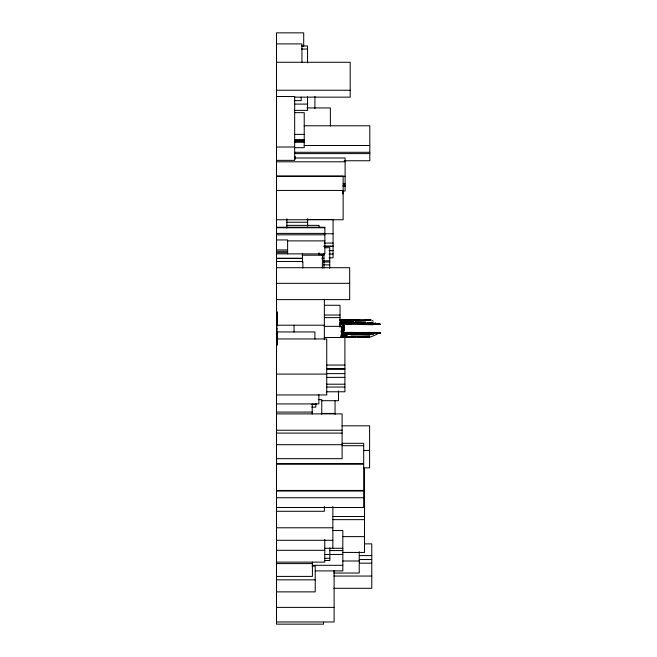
<?xml version="1.0" encoding="UTF-8"?>
<svg xmlns="http://www.w3.org/2000/svg" width="657" height="657" viewBox="0 0 657 657"><rect width="100%" height="100%" fill="white"/><g stroke="black" fill="none" stroke-linecap="round" stroke-linejoin="round"><path stroke-width="0.99" d="M276.72 342.33L276.638 329.978L276.457 334.438L277.065 334.651L276.457 334.438M276.811 344.506L276.72 341.5L276.794 345.549L276.745 345.13M276.663 323.236L276.827 320.534L276.671 329.715M276.687 313.529L276.802 319.754L276.679 311.664L276.622 320.329L276.728 311.714M276.663 332.417L276.737 336.047M276.638 343.003L276.679 342.535L276.696 344.925L276.72 341.5M276.663 340.515L276.671 335.275L276.622 338.486L276.671 335.949M277.197 334.232C275.858 338.7 277.032 329.691 276.671 328.057L276.663 328.886L276.671 328.057M276.835 316.748L276.679 324.427L276.712 318.768M276.663 317.421L276.704 316.748L276.745 319.967L276.622 317.733M343.348 325.617L344.137 325.88L344.186 330.397L344.137 325.88L341.665 324.221M276.654 340.359L276.704 343.365L276.581 342.954M276.802 340.359L276.753 339.423L276.646 342.798M344.194 326.348L344.178 327.129L344.194 326.348L342.658 326.348L343.085 326.504L342.584 325.724L343.077 326.242M276.72 312.075L276.704 313.422L276.679 311.664L276.712 314.416L276.778 313.479M276.811 339.735L276.646 341.706M276.72 337.764L276.934 337.033L276.745 338.955L276.983 337.14M276.72 344.457L276.753 345.286M277.172 333.822L276.63 333.715L276.663 323.753L276.663 326.291L277.057 324.221M276.654 339.891L276.646 338.749L276.704 340.72M276.663 320.427L277.057 322.505M276.728 339.217L276.794 337.402M380.493 324.32C377.233 323.063 379.122 323.893 380.107 324.008M276.737 342.847L276.737 341.394M341.295 330.857L344.046 330.758L344.219 326.603L344.046 330.758L341.213 330.857M276.761 343.833L276.728 344.662M276.663 320.895L277.139 320.895L276.663 320.895L276.696 322.349L276.671 321.938M276.778 337.501L276.753 338.642M276.737 340.096L276.687 340.926L276.852 340.154M276.687 312.124C276.687 314.26 276.696 311.59 276.712 312.592M378.391 323.392L379.779 324.008M276.581 334.75L276.704 335.579L276.622 334.438L277.106 335.218L276.687 336.466M276.605 342.174L276.63 340.983L276.712 341.812M276.696 314.67L276.654 315.245M276.687 316.592L276.712 315.861M276.679 313.734L276.671 314.875M276.696 340.983L276.704 341.969M373.554 333.871L341.369 333.945M380.526 332.836L374.638 333.091L373.496 333.978L341.394 333.838M277.016 321.675L276.654 322.3L277.106 321.782L276.679 321.47M343.841 326.816L344.227 327.383M380.37 332.935L358.106 332.623L374.416 332.68M276.925 315.557L277.123 316.017M276.786 341.238L277.131 341.295M373.348 333.715L375.426 332.836L380.214 332.885M343.882 327.802L344.202 327.432L344.202 329.305M378.35 333.666L380.362 332.623M276.72 316.124L276.638 316.543L277.065 315.812M340.203 325.461L341.353 324.32L340.646 324.271M379.771 333.091L380.263 332.779M379.097 333.198L378.678 333.452L379.836 333.148L378.498 333.354L379.114 333.354M379.179 323.753L378.736 323.753M340.827 324.583L340.26 324.845L340.901 324.895M339.809 324.895L341.353 324.32M377.11 324.164L377.611 324.008L375.582 323.392M373.677 323.852L380.009 324.32L374.227 324.164L372.716 323.08L339.669 323.244M377.381 334.076L371.041 336.827L358.27 337.14M340.909 331.695L343.825 331.169L342.092 330.758M276.86 334.807L276.663 335.637M341.615 324.32L342.24 325.1M358.656 332.779L360.093 332.623M350.091 332.746L353.441 332.417L341.402 332.417M342.412 332.623L344.884 332.417M367.14 323.022L370.95 322.71M344.432 327.432L342.979 327.539L344.391 328.007M341.583 327.227L343.463 327.129M344.416 329.617L342.568 329.715L344.399 328.787L341.706 328.681M341.402 332.779L342.979 332.729M340.498 324.32L343.504 324.238M366.655 332.779L371.87 332.623L354.049 332.623L363.6 332.467M347.569 332.467L375.18 332.467L367.214 332.417M350.378 334.232L341.328 334.413M362.237 322.924L354.747 322.973L365.202 322.924M340.466 322.037L353.753 321.938L340.342 321.938M341.213 336.138L345.96 336.047M363.083 337.09L368.922 336.984L358.114 336.984M347.955 322.037L365.801 322.193L355.388 321.938M363.173 337.14L367.058 337.09M346.797 332.623L356.275 332.623M363.608 337.189L368.019 337.14L358.336 337.09L369.406 337.033L357.679 336.984M351.232 324.32L345.837 324.377L371.451 324.377L365.3 324.32L365.974 324.377M351.396 320.016L371.205 320.016L365.251 319.91M351.873 320.016L358.073 319.967L340.991 319.91M349.581 336.827L341.615 336.86M353.031 320.066L340.178 320.074M362.787 324.427L369.85 324.377L365.818 324.238M349.762 336.877L341.032 336.901L362.648 336.778M276.515 43.904L301.941 43.904L301.941 62.719M301.538 45.982L307.542 45.982L307.542 62.908M301.538 49.037L307.542 49.037M276.515 62.275L350.197 62.275L350.197 97.146L294.295 97.146M276.515 90.239L350.197 90.239M276.515 96.522L294.673 96.522L294.673 160.349L276.515 160.349M294.295 100.62L301.21 100.62L301.21 97.146M294.533 104.093L307.542 104.093M307 107.937L330.372 107.937L330.372 126.013M294.533 110.376L307.542 110.376L307.542 96.842M294.985 112.659L304.224 112.659L304.224 147.685L294.985 147.685M304.191 125.791L369.809 125.791L369.809 160.76L344.178 160.76M294.985 134.398L304.224 134.398M294.985 139.588L304.224 139.588M294.985 140.573L304.224 140.573M294.985 140.729L304.224 140.729M294.985 141.099L304.224 141.099M294.985 142.29L304.224 142.29M304.191 145.509L369.809 145.509M276.515 147.012L294.673 147.012M294.968 152.301L369.809 152.301M294.968 153.598L369.809 153.598M294.903 158.008L345.114 158.008L345.114 191.015L343.061 191.015M276.515 161.803L345.114 161.803M276.515 176.125L343.143 176.125L343.143 219.758L276.515 219.758M276.515 176.281L345.114 176.281M343.061 183.853L345.114 183.853M343.061 185.258L345.114 185.258M343.061 186.448L345.114 186.448M276.515 190.44L343.143 190.44M306.811 219.504L333.074 219.504L333.074 257.848L329.034 257.848M286.559 222.255L307.648 222.255M286.641 225.367L319.064 225.367L319.064 227.338M276.515 227.232L324.87 227.232L324.87 253.906L276.515 253.857M276.515 227.757L324.87 227.757M276.515 233.407L324.87 233.407M323.983 233.769L333.074 233.769M276.515 234.812L324.87 234.812M276.515 239.945L287.618 239.945L287.618 253.906M287.594 240.881L324.87 240.881M323.983 243.057L333.074 243.057M323.983 246.022L333.074 246.022M323.983 246.539L333.074 246.539M324.632 247.73L329.748 247.73L329.748 268.22M276.515 249.915L287.618 249.915M329.034 250.637L333.074 250.637M276.515 251.311L287.618 251.311M276.515 252.658L287.618 252.658M329.034 254.013L333.074 254.013M318.891 254.53L323.942 254.53M301.998 255.203L322.382 255.203L322.382 268.064M321.922 255.359L323.942 255.359M276.515 258.217L302.458 258.217M321.922 258.267L323.942 258.267M276.515 258.521L302.458 258.521M323.605 260.862L329.748 260.862M276.515 261.486L302.869 261.486L302.869 268.081M323.605 262.003L329.748 262.003M323.605 264.853L329.748 264.853M276.515 267.711L349.68 267.711L349.68 299.625L276.515 299.625M276.515 283.331L349.68 283.331M324.657 305.275L340.03 305.275L340.03 327.227M324.657 315.032L340.03 315.032M324.657 317.627L340.03 317.627M339.743 320.016L359.042 320.016M366.294 319.967L370.121 319.967M339.521 320.173L366.138 320.123M340.408 322.612L350.173 322.924L340.162 322.505M339.973 324.32L344.95 324.377M276.515 325.207L324.353 325.207M324.221 326.348L341.476 326.348L341.476 337.501M276.515 331.949L314.908 331.949L314.908 339.102M340.893 335.062L350.395 334.438L341.509 334.503M359.872 336.934L366.187 336.934M341.607 337.033L355.774 337.09L341.583 337.041M324.221 337.501L344.9 337.501L344.9 391.777L326.529 391.777M276.515 338.955L326.743 338.955L326.743 394.947L276.515 394.947M326.529 365.054L344.9 365.054M326.529 368.692L344.9 368.692M326.529 369.209L344.9 369.209M326.529 373.619L344.9 373.619M276.515 374.088L326.743 374.088M326.529 377.405L344.9 377.356M326.529 384.205L344.9 384.205M326.529 387.055L344.9 387.055M318.744 399.62L321.758 399.62L321.758 414.288M321.199 400.704L338.47 400.704L338.47 390.948M276.515 403.924L318.859 403.924L318.859 394.685M311.812 404.392L315.845 404.392M311.812 407.143L315.845 407.143L315.845 403.283M276.515 412.07L312.215 412.07M321.922 413.417L335.045 413.417M276.515 413.885L342.1 413.885L342.1 458.668L276.515 458.668M341.985 425.818L369.604 425.818L369.604 467.85L363.469 467.85M276.515 430.236L342.1 430.236M276.515 433.086L342.1 433.086M342.149 443.311L363.691 443.311L363.691 507.5L276.515 507.5M276.515 444.707L342.1 444.707M342.149 445.692L363.691 445.692M363.469 450.415L369.604 450.415M276.515 463.546L363.691 463.546M276.515 464.22L363.691 464.22M276.515 490.426L363.691 490.426M276.515 491.05L363.691 491.05M276.515 497.743L363.691 497.743M276.515 511.286L324.353 511.286L324.353 506.416M332.795 516.525L364.52 516.525M332.795 519.638L364.52 519.638M276.515 527.785L332.869 527.785M332.623 530.536L342.831 530.536L342.831 570.908L315.278 570.908M343.028 536.613L364.52 536.613M276.515 540.292L332.869 540.292M364.61 543.873L371.78 543.873L371.78 588.294L333.879 588.294M324.665 548.283L342.831 548.283M276.515 550.311L324.772 550.311M329.568 550.566L342.831 550.566M343.028 552.438L364.52 552.438L364.52 468.531M324.722 554.508L342.831 554.409M359.494 555.6L371.78 555.6M324.722 558.302L329.855 558.302M359.494 559.542L371.78 559.542M324.722 560.478L329.855 560.478L329.855 547.839M342.888 560.996L359.223 560.996M276.515 562.137L324.772 562.137L324.772 539.454M359.494 563.18L371.78 563.18M276.515 563.591L312.42 563.591M312.223 565.307L342.831 565.307M312.165 566.137L315.22 566.137L315.22 591.875L276.515 591.875M333.699 573.035L359.223 573.035L359.223 551.732M333.879 576.049L371.78 576.049M276.515 576.411L312.42 576.411L312.42 562.063M276.515 579.835L315.22 579.835M276.515 607.388L334.109 607.388M276.515 621.974L334.109 621.974L334.109 570.432M341.377 335.596L347.151 335.637L341.221 335.628M341.123 336.901L362.878 336.934L357.827 336.877M339.899 323.301L373.529 323.548M340.909 336.384L343.775 336.417M358.673 336.984L362.951 337.033M341.344 332.541L343.217 332.573M358.295 324.427L373.201 324.632L361.999 324.533L369.85 324.377L364.807 324.221M342.65 330.241L344.194 330.29M359.198 332.623L363.116 332.779M374.86 324.271L378.629 324.427M379.114 323.548L378.506 323.49L379.188 323.548M378.522 323.597L379.155 323.704M371.049 322.144L373.233 322.562M343.422 330.241L344.186 330.397M374.975 322.768L375.525 322.973M277.172 334.388L276.696 334.544M276.671 333.042L277.155 333.608M372.19 320.534L373.225 321.109M276.704 336.154L276.696 335.53M344.137 326.398L343.2 325.051M276.663 322.193L277.057 322.612L276.753 321.987M276.613 318.67L276.991 319.08L277.057 317.265L276.753 319.187M276.671 312.592L276.819 313.685M277.147 338.856L276.646 337.764M276.679 344.145L276.934 344.564M276.679 333.978L276.54 332.729L276.63 333.715M344.137 325.88L344.219 326.972M276.663 338.798L276.72 340.72M276.687 320.583L276.696 320.739M342.929 190.883L342.929 193.922M335.045 400.4L335.045 414.452M332.869 506.514L332.869 548.283M324.353 299.222L324.353 339.784M323.942 253.594L323.942 268.023M323.523 622.105L323.523 624.15L276.515 624.15L276.515 32.85L303.706 32.85L303.706 46.253M319.064 252.764L319.064 254.842M314.908 96.407L314.908 108.495M312.215 404.03L312.215 414.091M307.648 218.724L307.648 226.156M302.458 253.857L302.458 262.053M295.19 156.35L295.19 159.101M294.049 325.207L294.049 332.081M286.887 218.715L286.887 228.086M276.671 320.485L276.999 321.314L276.671 320.485M341.468 328.163L344.35 328.369L341.468 328.163M342.075 324.271L341.541 324.632L342.075 324.271M360.118 334.594L350.772 334.807L370.031 334.906L360.118 334.594M354.082 322.661L346.264 322.71L354.082 322.661M367.706 334.183L367.091 334.183L370.671 334.339L367.706 334.183M358.172 334.29L351.224 334.134L358.172 334.29"/></g></svg>
